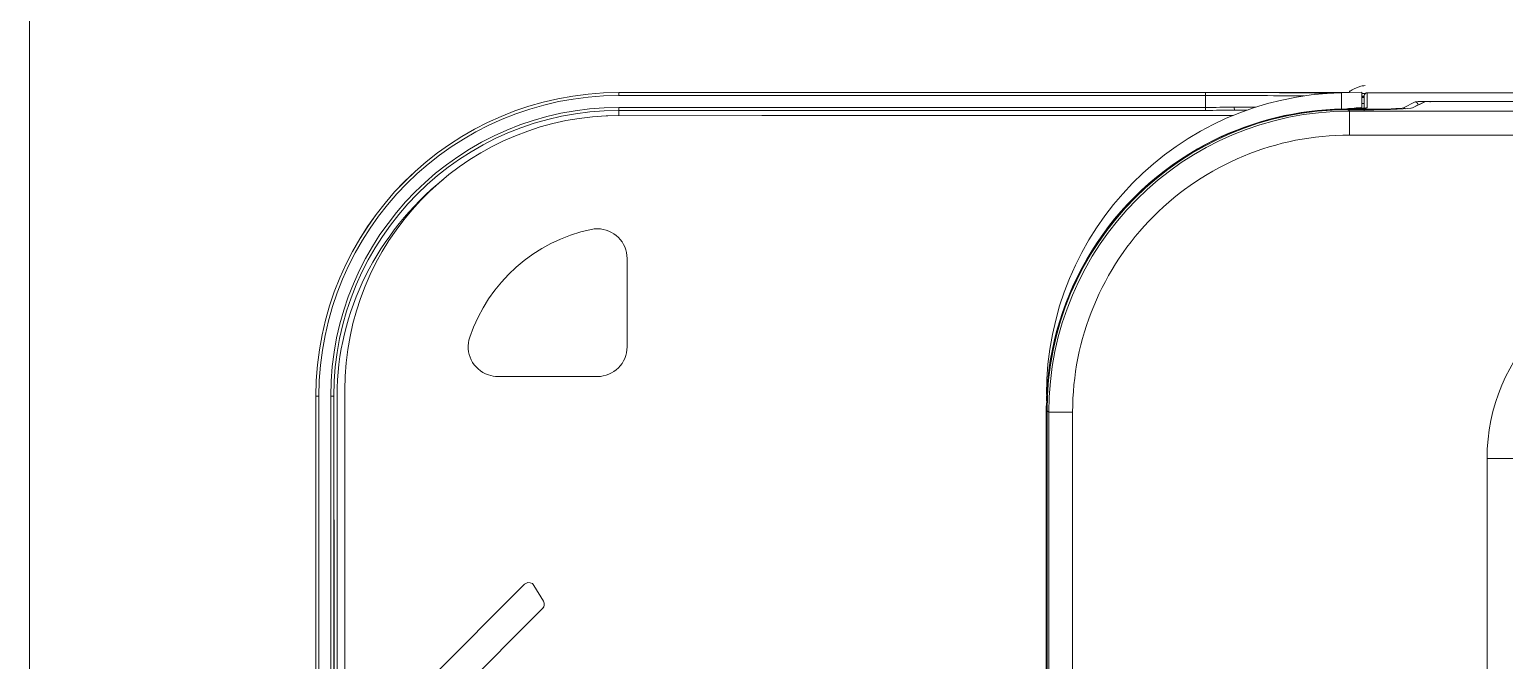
# Model space of a CAD drawing. Header units: millimetres. Extents: x -159872 to 386485, y -250577 to 158966.
# Drawn here: x 370319.7 to 370567.2, y 3202.2 to 3307.9 of the extents above; entities that cross this region are included whole.
import ezdxf

# ---------------------------------------------------------------- set-up
doc = ezdxf.new("R2010")
doc.units = ezdxf.units.MM
doc.layers.add('LDS-equipment-kitchen equipment', color=3, linetype='Continuous', lineweight=13)
doc.layers.add('TOPS', color=252, linetype='Continuous', lineweight=13)

# ---------------------------------------------------------------- blocks, each defined once
blk = doc.blocks.new('Group-335')
at = {"layer": 'LDS-equipment-kitchen equipment', "lineweight": 5}
for p, q in [((309843.47, 39754.91), (309745.09, 39754.9)), ((309843.47, 39754.91), (309745.09, 39754.9)), ((309745.1, 39754.9), (309867.54, 39754.92)), ((309745.1, 39754.9), (309867.54, 39754.92)), ((309745.1, 39754.4), (309745.1, 39754.91)), ((309745.1, 39754.4), (309745.1, 39754.91)), ((309745.1, 39754.4), (309843.47, 39754.41)), ((309745.1, 39754.4), (309843.47, 39754.41)), ((309843.47, 39754.41), (309843.47, 39754.91)), ((309843.47, 39754.41), (309843.47, 39754.91)), ((309843.47, 39754.41), (309843.47, 39752.42)), ((309843.47, 39754.41), (309843.47, 39752.42)), ((309863.92, 39754.75), (309863.89, 39754.75)), ((309863.92, 39754.75), (309863.89, 39754.75)), ((309869.73, 39754.94), (309866.31, 39754.85)), ((309869.73, 39754.94), (309866.31, 39754.86)), ((309869.73, 39754.94), (309866.31, 39754.85)), ((309869.73, 39754.94), (309866.31, 39754.86)), ((309866.31, 39752.18), (309866.31, 39754.85)), ((309866.31, 39752.18), (309866.31, 39754.85)), ((309866.31, 39752.18), (309866.31, 39754.85)), ((309866.31, 39752.18), (309866.31, 39754.85)), ((309869.73, 39752.46), (309869.73, 39754.94)), ((309869.73, 39752.46), (309869.73, 39754.94)), ((309869.73, 39752.46), (309869.73, 39754.94)), ((309869.73, 39752.46), (309869.73, 39754.94)), ((309870.29, 39754.74), (309869.73, 39754.74)), ((309870.29, 39754.74), (309869.73, 39754.74)), ((309869.73, 39754.31), (309870.12, 39754.31)), ((309869.73, 39754.31), (309870.12, 39754.31)), ((309870.13, 39754.13), (309869.73, 39754.13)), ((309870.13, 39754.13), (309869.73, 39754.13)), ((309870.13, 39754.07), (309869.73, 39754.07)), ((309869.73, 39754.07), (309870.12, 39754.07)), ((309870.13, 39754.07), (309869.73, 39754.07)), ((309869.73, 39754.07), (309870.12, 39754.07)), ((309870.13, 39754.39), (309870.13, 39752.28)), ((309870.13, 39754.39), (309870.13, 39752.28)), ((309870.13, 39754.39), (309870.13, 39752.28)), ((309870.13, 39754.39), (309870.13, 39752.28)), ((309870.33, 39754.77), (309870.33, 39754.77)), ((309870.33, 39754.77), (309870.33, 39754.77)), ((309870.33, 39754.77), (309870.33, 39754.77)), ((309870.33, 39754.77), (309870.33, 39754.77)), ((309870.33, 39754.76), (309870.33, 39754.76)), ((309870.33, 39754.76), (309870.33, 39754.76)), ((309870.33, 39754.76), (309870.33, 39754.76)), ((309870.33, 39754.76), (309870.33, 39754.76)), ((310371.68, 39754.91), (309870.63, 39754.86)), ((310371.68, 39754.91), (309870.63, 39754.86)), ((309870.63, 39754.86), (309870.63, 39752.37)), ((309870.63, 39754.86), (309870.63, 39752.38)), ((309870.63, 39754.86), (309870.63, 39752.37)), ((309870.63, 39754.86), (309870.63, 39752.38)), ((309769.09, 39751.06), (309743.23, 39751.01)), ((309769.09, 39751.06), (309743.23, 39751.01)), ((309843.47, 39752.42), (309745.09, 39752.41)), ((309843.47, 39752.42), (309745.09, 39752.41)), ((309745.1, 39751.91), (309745.1, 39752.41)), ((309745.1, 39751.91), (309745.1, 39752.41)), ((309745.1, 39751.91), (309843.47, 39751.92)), ((309745.1, 39751.91), (309843.47, 39751.92)), ((309745.1, 39751.91), (309745.1, 39751.01)), ((309745.1, 39751.91), (309745.1, 39751.01)), ((309769.09, 39751.06), (309769.09, 39751.06)), ((309769.09, 39751.06), (309769.09, 39751.06)), ((309848.12, 39751.07), (309769.1, 39751.06)), ((309848.12, 39751.07), (309769.1, 39751.06)), ((309843.47, 39751.92), (309843.47, 39752.42)), ((309843.47, 39751.92), (309843.47, 39752.42)), ((309848.41, 39751.95), (309848.46, 39751.95)), ((309848.41, 39751.95), (309848.46, 39751.95)), ((309850.42, 39751.95), (309848.46, 39751.95)), ((309850.42, 39751.95), (309848.46, 39751.95)), ((309867.21, 39752.15), (309865.11, 39752.09)), ((309865.11, 39752.09), (309867.21, 39752.15)), ((309867.21, 39752.15), (309865.11, 39752.09)), ((309865.11, 39752.09), (309867.21, 39752.15)), ((309867.21, 39752.15), (309867.19, 39752.15)), ((309867.19, 39752.15), (309867.21, 39752.15)), ((309867.21, 39752.15), (309867.19, 39752.15)), ((309867.19, 39752.15), (309867.21, 39752.15)), ((309867.28, 39752.09), (309867.21, 39752.16)), ((309867.28, 39752.09), (309867.21, 39752.16)), ((309867.28, 39752.09), (309867.21, 39752.15)), ((309867.28, 39752.09), (309867.21, 39752.15)), ((309867.28, 39752.09), (309867.28, 39752.02)), ((309870.22, 39752.09), (309867.28, 39752.09)), ((309867.28, 39752.09), (309867.28, 39752.02)), ((309870.22, 39752.09), (309867.28, 39752.09)), ((309867.28, 39752.09), (309867.28, 39752.02)), ((309870.22, 39752.09), (309867.28, 39752.09)), ((309867.28, 39752.09), (309867.28, 39752.02)), ((309870.22, 39752.09), (309867.28, 39752.09)), ((309870.22, 39752.02), (309867.36, 39752.02)), ((309867.65, 39751.78), (309867.36, 39752.02)), ((309870.22, 39752.02), (309867.36, 39752.02)), ((309867.65, 39751.78), (309867.36, 39752.02)), ((309870.22, 39752.02), (309867.36, 39752.02)), ((309867.65, 39751.78), (309867.36, 39752.02)), ((309870.22, 39752.02), (309867.36, 39752.02)), ((309867.65, 39751.78), (309867.36, 39752.02)), ((309867.65, 39747.78), (309867.65, 39751.78)), ((309867.65, 39747.78), (309867.65, 39751.78)), ((309867.65, 39747.78), (309867.65, 39751.78)), ((309867.65, 39747.78), (309867.65, 39751.78)), ((310365.5, 39751.82), (309867.66, 39751.78)), ((310365.5, 39751.82), (309867.66, 39751.78)), ((309870.13, 39753.07), (309869.73, 39753.07)), ((309869.73, 39753.07), (309870.12, 39753.07)), ((309870.13, 39753.07), (309869.73, 39753.07)), ((309869.73, 39753.07), (309870.12, 39753.07)), ((309869.73, 39752.24), (309869.73, 39752.46)), ((309869.73, 39752.24), (309869.73, 39752.46)), ((309869.73, 39752.24), (309869.73, 39752.46)), ((309869.73, 39752.24), (309869.73, 39752.46)), ((309870.22, 39752.09), (309870.22, 39752.02)), ((309870.22, 39752.09), (309870.22, 39752.03)), ((309870.22, 39752.09), (309870.22, 39752.02)), ((309870.22, 39752.09), (309870.22, 39752.03)), ((309878.65, 39753.32), (309876.69, 39752.35)), ((309878.65, 39753.32), (309876.69, 39752.35)), ((309879.14, 39752.83), (309878.1, 39752.31)), ((309879.14, 39752.83), (309878.1, 39752.31)), ((309878.21, 39752.33), (309879.98, 39753.21)), ((309878.21, 39752.33), (309879.98, 39753.21)), ((309878.24, 39752.34), (309880.28, 39753.36)), ((309878.24, 39752.34), (309880.28, 39753.36)), ((309881.18, 39753.42), (309882, 39753.42)), ((309881.18, 39753.42), (309882, 39753.42)), ((309928.94, 39753.41), (309881.23, 39753.4)), ((309928.94, 39753.41), (309881.23, 39753.4)), ((309882, 39753.42), (309939.16, 39753.39)), ((309882, 39753.42), (309939.16, 39753.39)), ((309867.65, 39747.78), (310365.49, 39747.83)), ((309867.65, 39747.78), (310365.49, 39747.83)), ((309746.46, 39712.31), (309746.46, 39727.08)), ((309746.46, 39712.31), (309746.46, 39727.08)), ((309724.8, 39707.31), (309741.46, 39707.31)), ((309724.8, 39707.31), (309741.46, 39707.31)), ((309694.26, 39704.05), (309694.28, 39404.05)), ((309694.26, 39704.05), (309694.26, 39704.05)), ((309694.76, 39704.05), (309694.26, 39704.05)), ((309694.26, 39704.05), (309694.28, 39404.05)), ((309694.26, 39704.05), (309694.26, 39704.05)), ((309694.76, 39704.05), (309694.26, 39704.05)), ((309694.76, 39704.05), (309694.79, 39404.05)), ((309694.76, 39704.05), (309694.79, 39404.05)), ((309696.78, 39404.05), (309696.75, 39704.06)), ((309696.78, 39404.05), (309696.75, 39704.06)), ((309697.25, 39704.05), (309696.75, 39704.05)), ((309697.25, 39704.05), (309696.75, 39704.05)), ((309697.25, 39704.05), (309697.28, 39404.05)), ((309697.25, 39704.05), (309697.28, 39404.05)), ((309697.83, 39409.2), (309697.81, 39704.06)), ((309697.83, 39409.2), (309697.81, 39704.06)), ((309699.13, 39403.05), (309699.1, 39705.05)), ((309699.13, 39403.05), (309699.1, 39705.05)), ((309816.83, 39701.65), (309816.77, 39701.7)), ((309816.83, 39701.65), (309816.77, 39701.7)), ((309816.81, 39406.4), (309816.78, 39701.73)), ((309816.81, 39406.4), (309816.78, 39701.73)), ((309816.78, 39701.7), (309816.81, 39406.43)), ((309816.78, 39701.7), (309816.81, 39406.43)), ((309816.91, 39701.65), (309816.83, 39701.65)), ((309816.83, 39701.65), (309816.85, 39406.48)), ((309816.91, 39701.65), (309816.83, 39701.65)), ((309816.83, 39701.65), (309816.85, 39406.48)), ((309816.84, 39703.23), (309816.85, 39703.38)), ((309816.84, 39703.23), (309816.85, 39703.38)), ((309816.91, 39701.59), (309816.94, 39406.54)), ((309816.91, 39701.59), (309816.94, 39406.54)), ((309817.21, 39701.34), (309816.91, 39701.58)), ((309817.21, 39701.34), (309816.91, 39701.58)), ((309821.2, 39701.34), (309817.2, 39701.34)), ((309821.2, 39701.34), (309817.2, 39701.34)), ((309817.21, 39701.34), (309817.23, 39406.79)), ((309817.21, 39701.34), (309817.23, 39406.79)), ((309821.23, 39406.79), (309821.2, 39701.34)), ((309821.23, 39406.79), (309821.2, 39701.34)), ((309890.72, 39693.58), (309890.72, 39607.67)), ((309895.2, 39693.58), (309890.72, 39693.58)), ((309890.72, 39693.58), (309890.72, 39607.67)), ((309895.2, 39693.58), (309890.72, 39693.58)), ((309694.29, 39404.05), (309694.26, 39686.78)), ((309694.29, 39404.05), (309694.26, 39686.78)), ((309697.31, 39683.3), (309697.34, 39409.2)), ((309697.31, 39683.3), (309697.34, 39409.2)), ((309729.27, 39672.51), (309713.47, 39656.7)), ((309729.27, 39672.51), (309713.47, 39656.7)), ((309730.83, 39672.32), (309732.42, 39669.67)), ((309730.83, 39672.32), (309732.42, 39669.67)), ((309718.12, 39654.28), (309732.28, 39668.45)), ((309718.12, 39654.28), (309732.28, 39668.45))]:
    blk.add_line(p, q, dxfattribs=at)
at = {"layer": 'LDS-equipment-kitchen equipment', "lineweight": 5, "transparency": 33554687}
for points in [[(309870.29, 39756.06), (309869.95, 39756.06), (309869.62, 39756), (309869.3, 39755.9)], [(309870.29, 39756.06), (309869.95, 39756.06), (309869.62, 39756), (309869.3, 39755.9)], [(309745.1, 39754.9), (309717.02, 39754.9), (309694.25, 39732.13), (309694.26, 39704.05)], [(309745.1, 39754.9), (309717.02, 39754.9), (309694.25, 39732.13), (309694.26, 39704.05)], [(309745.1, 39754.9), (309717.02, 39754.9), (309694.26, 39732.13), (309694.26, 39704.05)], [(309745.1, 39754.9), (309717.02, 39754.9), (309694.26, 39732.13), (309694.26, 39704.05)], [(309745.1, 39754.4), (309717.29, 39754.4), (309694.76, 39731.86), (309694.76, 39704.05)], [(309745.1, 39754.4), (309717.29, 39754.4), (309694.76, 39731.86), (309694.76, 39704.05)], [(309816.81, 39704.31), (309816.81, 39731.84), (309838.81, 39754.3), (309866.31, 39754.85)], [(309816.81, 39704.31), (309816.81, 39731.84), (309838.81, 39754.3), (309866.31, 39754.85)], [(309863.89, 39754.75), (309862.96, 39754.84), (309854.1, 39754.91), (309843.47, 39754.91)], [(309863.89, 39754.75), (309862.96, 39754.84), (309854.1, 39754.91), (309843.47, 39754.91)], [(309860.05, 39754.34), (309856.32, 39754.38), (309850.11, 39754.41), (309843.47, 39754.41)], [(309860.05, 39754.34), (309856.32, 39754.38), (309850.11, 39754.41), (309843.47, 39754.41)], [(309863.89, 39754.75), (309863.85, 39754.75), (309863.81, 39754.75), (309863.78, 39754.74)], [(309863.89, 39754.75), (309863.85, 39754.75), (309863.81, 39754.75), (309863.78, 39754.74)], [(309867.78, 39755.18), (309867.67, 39755.12), (309867.57, 39755.01), (309867.54, 39754.88)], [(309867.78, 39755.18), (309867.67, 39755.12), (309867.57, 39755.01), (309867.54, 39754.88)], [(309869.26, 39755.88), (309868.68, 39755.66), (309868.17, 39755.42), (309867.75, 39755.16)], [(309869.26, 39755.88), (309868.68, 39755.66), (309868.17, 39755.42), (309867.75, 39755.16)], [(309870.33, 39754.77), (309870.2, 39754.68), (309870.12, 39754.53), (309870.12, 39754.39)], [(309870.33, 39754.77), (309870.2, 39754.68), (309870.12, 39754.53), (309870.12, 39754.39)], [(309870.13, 39754.39), (309870.13, 39754.53), (309870.2, 39754.68), (309870.33, 39754.77)], [(309870.13, 39754.39), (309870.13, 39754.53), (309870.2, 39754.68), (309870.33, 39754.77)], [(309870.33, 39754.76), (309870.41, 39754.83), (309870.52, 39754.86), (309870.63, 39754.86)], [(309870.63, 39754.86), (309870.52, 39754.86), (309870.41, 39754.83), (309870.33, 39754.76)], [(309870.33, 39754.76), (309870.41, 39754.83), (309870.52, 39754.86), (309870.63, 39754.86)], [(309870.63, 39754.86), (309870.52, 39754.86), (309870.41, 39754.83), (309870.33, 39754.76)], [(309745.1, 39752.41), (309718.4, 39752.41), (309696.75, 39730.76), (309696.75, 39704.05)], [(309745.1, 39752.41), (309718.4, 39752.41), (309696.75, 39730.76), (309696.75, 39704.05)], [(309745.1, 39751.91), (309718.67, 39751.91), (309697.25, 39730.48), (309697.26, 39704.05)], [(309745.1, 39751.91), (309718.67, 39751.91), (309697.25, 39730.48), (309697.26, 39704.05)], [(309816.83, 39701.65), (309816.83, 39729.53), (309839.39, 39752.09), (309867.28, 39752.09)], [(309816.83, 39701.65), (309816.83, 39729.53), (309839.39, 39752.09), (309867.28, 39752.09)], [(309816.91, 39701.59), (309816.91, 39729.46), (309839.47, 39752.02), (309867.36, 39752.02)], [(309816.91, 39701.59), (309816.91, 39729.46), (309839.47, 39752.02), (309867.36, 39752.02)], [(309817.21, 39701.34), (309817.2, 39729.19), (309839.77, 39751.77), (309867.63, 39751.78)], [(309817.21, 39701.34), (309817.2, 39729.19), (309839.77, 39751.77), (309867.63, 39751.78)], [(309843.47, 39752.42), (309845.09, 39752.42), (309846.72, 39752.43), (309848.29, 39752.45)], [(309843.47, 39752.42), (309845.09, 39752.42), (309846.72, 39752.43), (309848.29, 39752.45)], [(309843.47, 39751.92), (309845.14, 39751.92), (309846.79, 39751.93), (309848.41, 39751.95)], [(309843.47, 39751.92), (309845.14, 39751.92), (309846.79, 39751.93), (309848.41, 39751.95)], [(309843.62, 39746.27), (309850.26, 39749.79), (309857.6, 39751.77), (309865.11, 39752.09)], [(309843.62, 39746.27), (309850.26, 39749.79), (309857.6, 39751.77), (309865.11, 39752.09)], [(309848.3, 39752.45), (309849.55, 39752.45), (309850.77, 39752.46), (309851.93, 39752.46)], [(309848.3, 39752.45), (309849.55, 39752.45), (309850.77, 39752.46), (309851.93, 39752.46)], [(309848.33, 39752.11), (309848.31, 39752.2), (309848.3, 39752.32), (309848.3, 39752.45)], [(309848.33, 39752.11), (309848.31, 39752.2), (309848.3, 39752.32), (309848.3, 39752.45)], [(309848.41, 39751.95), (309848.38, 39751.96), (309848.35, 39752.01), (309848.33, 39752.11)], [(309848.41, 39751.95), (309848.38, 39751.96), (309848.35, 39752.01), (309848.33, 39752.11)], [(309848.46, 39751.95), (309849.13, 39751.95), (309849.79, 39751.95), (309850.44, 39751.95)], [(309848.46, 39751.95), (309849.13, 39751.95), (309849.79, 39751.95), (309850.44, 39751.95)], [(309867.18, 39752.19), (309868.03, 39752.22), (309868.88, 39752.31), (309869.73, 39752.46)], [(309867.18, 39752.19), (309868.03, 39752.22), (309868.88, 39752.31), (309869.73, 39752.46)], [(309867.41, 39752.15), (309867.34, 39752.15), (309867.27, 39752.15), (309867.2, 39752.15)], [(309867.41, 39752.15), (309867.34, 39752.15), (309867.27, 39752.15), (309867.2, 39752.15)], [(309867.21, 39752.15), (309868.35, 39752.1), (309869.49, 39752.18), (309870.63, 39752.37)], [(309867.21, 39752.15), (309868.35, 39752.1), (309869.49, 39752.18), (309870.63, 39752.37)], [(309869.73, 39752.46), (309868.9, 39752.31), (309868.06, 39752.22), (309867.22, 39752.19)], [(309869.73, 39752.46), (309868.9, 39752.31), (309868.06, 39752.22), (309867.22, 39752.19)], [(309867.72, 39752.16), (309867.62, 39752.16), (309867.51, 39752.16), (309867.41, 39752.15)], [(309867.72, 39752.16), (309867.62, 39752.16), (309867.51, 39752.16), (309867.41, 39752.15)], [(309867.63, 39751.78), (309867.63, 39751.78), (309867.66, 39751.78), (309867.66, 39751.78)], [(309867.63, 39751.78), (309867.63, 39751.78), (309867.66, 39751.78), (309867.66, 39751.78)], [(309868.12, 39752.17), (309867.99, 39752.17), (309867.86, 39752.16), (309867.72, 39752.16)], [(309868.12, 39752.17), (309867.99, 39752.17), (309867.86, 39752.16), (309867.72, 39752.16)], [(309868.6, 39752.19), (309868.45, 39752.18), (309868.29, 39752.18), (309868.12, 39752.17)], [(309868.6, 39752.19), (309868.45, 39752.18), (309868.29, 39752.18), (309868.12, 39752.17)], [(309869.03, 39752.2), (309868.9, 39752.2), (309868.75, 39752.19), (309868.6, 39752.19)], [(309869.03, 39752.2), (309868.9, 39752.2), (309868.75, 39752.19), (309868.6, 39752.19)], [(309869.19, 39752.21), (309869.14, 39752.21), (309869.09, 39752.21), (309869.03, 39752.2)], [(309869.19, 39752.21), (309869.14, 39752.21), (309869.09, 39752.21), (309869.03, 39752.2)], [(309869.69, 39752.24), (309869.54, 39752.23), (309869.38, 39752.22), (309869.19, 39752.21)], [(309869.69, 39752.24), (309869.54, 39752.23), (309869.38, 39752.22), (309869.19, 39752.21)], [(309869.22, 39752.21), (309869.38, 39752.22), (309869.51, 39752.23), (309869.62, 39752.24)], [(309869.22, 39752.21), (309869.38, 39752.22), (309869.51, 39752.23), (309869.62, 39752.24)], [(309869.62, 39752.24), (309869.76, 39752.24), (309869.87, 39752.25), (309869.94, 39752.24)], [(309869.62, 39752.24), (309869.76, 39752.24), (309869.87, 39752.25), (309869.94, 39752.24)], [(309869.95, 39752.26), (309869.87, 39752.25), (309869.79, 39752.25), (309869.69, 39752.24)], [(309869.95, 39752.26), (309869.87, 39752.25), (309869.79, 39752.25), (309869.69, 39752.24)], [(309869.92, 39752.26), (309869.9, 39752.26), (309869.86, 39752.25), (309869.83, 39752.25)], [(309869.92, 39752.26), (309869.9, 39752.26), (309869.86, 39752.25), (309869.83, 39752.25)], [(309870.21, 39752.28), (309870.15, 39752.28), (309870.07, 39752.27), (309869.92, 39752.26)], [(309870.21, 39752.28), (309870.15, 39752.28), (309870.07, 39752.27), (309869.92, 39752.26)], [(309869.94, 39752.24), (309870.02, 39752.24), (309870.07, 39752.23), (309870.1, 39752.2)], [(309869.94, 39752.24), (309870.02, 39752.24), (309870.07, 39752.23), (309870.1, 39752.2)], [(309870.16, 39752.28), (309870.1, 39752.27), (309870.03, 39752.26), (309869.95, 39752.26)], [(309870.16, 39752.28), (309870.1, 39752.27), (309870.03, 39752.26), (309869.95, 39752.26)], [(309870.63, 39752.37), (309870.35, 39752.37), (309870.12, 39752.15), (309870.12, 39751.87)], [(309870.63, 39752.37), (309870.35, 39752.37), (309870.12, 39752.15), (309870.12, 39751.87)], [(309870.34, 39752.3), (309870.29, 39752.29), (309870.23, 39752.28), (309870.16, 39752.28)], [(309870.34, 39752.3), (309870.29, 39752.29), (309870.23, 39752.28), (309870.16, 39752.28)], [(309870.17, 39752.04), (309870.19, 39752.1), (309870.21, 39752.16), (309870.23, 39752.19)], [(309870.17, 39752.04), (309870.19, 39752.1), (309870.21, 39752.16), (309870.23, 39752.19)], [(309870.27, 39752.27), (309870.28, 39752.29), (309870.25, 39752.29), (309870.21, 39752.28)], [(309870.27, 39752.27), (309870.28, 39752.29), (309870.25, 39752.29), (309870.21, 39752.28)], [(309876.7, 39752.35), (309876.41, 39752.2), (309873.59, 39752.09), (309870.22, 39752.09)], [(309876.7, 39752.35), (309876.41, 39752.2), (309873.59, 39752.09), (309870.22, 39752.09)], [(309878.24, 39752.34), (309877.88, 39752.16), (309874.39, 39752.02), (309870.23, 39752.02)], [(309878.24, 39752.34), (309877.88, 39752.16), (309874.39, 39752.02), (309870.23, 39752.02)], [(309870.23, 39752.19), (309870.25, 39752.24), (309870.27, 39752.26), (309870.27, 39752.27)], [(309870.23, 39752.19), (309870.25, 39752.24), (309870.27, 39752.26), (309870.27, 39752.27)], [(309870.47, 39752.32), (309870.43, 39752.31), (309870.4, 39752.3), (309870.34, 39752.3)], [(309870.47, 39752.32), (309870.43, 39752.31), (309870.4, 39752.3), (309870.34, 39752.3)], [(309870.56, 39752.34), (309870.55, 39752.33), (309870.52, 39752.32), (309870.47, 39752.32)], [(309870.56, 39752.34), (309870.55, 39752.33), (309870.52, 39752.32), (309870.47, 39752.32)], [(309870.61, 39752.36), (309870.6, 39752.35), (309870.58, 39752.34), (309870.56, 39752.34)], [(309870.61, 39752.36), (309870.6, 39752.35), (309870.58, 39752.34), (309870.56, 39752.34)], [(309870.63, 39752.37), (309870.63, 39752.37), (309870.61, 39752.36), (309870.61, 39752.36)], [(309870.63, 39752.37), (309870.63, 39752.37), (309870.61, 39752.36), (309870.61, 39752.36)], [(309876.7, 39752.35), (309876.83, 39752.35), (309876.96, 39752.29), (309877.07, 39752.19)], [(309876.7, 39752.35), (309876.83, 39752.35), (309876.96, 39752.29), (309877.07, 39752.19)], [(309878.65, 39753.32), (309878.76, 39753.38), (309879.87, 39753.42), (309881.18, 39753.42)], [(309878.65, 39753.32), (309878.76, 39753.38), (309879.87, 39753.42), (309881.18, 39753.42)], [(309878.65, 39753.32), (309878.92, 39753.32), (309879.15, 39753.1), (309879.15, 39752.82)], [(309878.65, 39753.32), (309878.92, 39753.32), (309879.15, 39753.1), (309879.15, 39752.82)], [(309879.98, 39753.21), (309879.99, 39753.22), (309880.01, 39753.23), (309880.02, 39753.23)], [(309879.98, 39753.21), (309879.99, 39753.22), (309880.01, 39753.23), (309880.02, 39753.23)], [(309880.28, 39753.36), (309880.32, 39753.38), (309880.73, 39753.4), (309881.23, 39753.4)], [(309880.28, 39753.36), (309880.32, 39753.38), (309880.73, 39753.4), (309881.23, 39753.4)], [(309881.17, 39753.31), (309881.17, 39753.35), (309881.17, 39753.39), (309881.18, 39753.42)], [(309881.17, 39753.31), (309881.17, 39753.35), (309881.17, 39753.39), (309881.18, 39753.42)], [(309742.96, 39751.01), (309718.41, 39749.86), (309699.1, 39729.63), (309699.1, 39705.06)], [(309742.96, 39751.01), (309718.41, 39749.86), (309699.1, 39729.63), (309699.1, 39705.06)], [(309743.23, 39751.01), (309743.14, 39751.01), (309743.05, 39751.01), (309742.96, 39751.01)], [(309743.23, 39751.01), (309743.14, 39751.01), (309743.05, 39751.01), (309742.96, 39751.01)], [(309816.8, 39703.3), (309817.37, 39721.4), (309827.61, 39737.81), (309843.62, 39746.28)], [(309816.8, 39703.3), (309817.37, 39721.4), (309827.61, 39737.81), (309843.62, 39746.28)], [(309849.87, 39744.25), (309855.56, 39746.6), (309861.49, 39747.78), (309867.66, 39747.78)], [(309849.87, 39744.25), (309855.56, 39746.6), (309861.49, 39747.78), (309867.66, 39747.78)], [(309834.8, 39734.18), (309839.16, 39738.53), (309844.18, 39741.89), (309849.87, 39744.25)], [(309834.8, 39734.18), (309839.16, 39738.53), (309844.18, 39741.89), (309849.87, 39744.25)], [(309715.61, 39740.36), (309704.67, 39731.48), (309697.8, 39718.21), (309697.8, 39704.12)], [(309715.61, 39740.36), (309704.67, 39731.48), (309697.8, 39718.21), (309697.8, 39704.12)], [(309824.74, 39719.12), (309827.09, 39724.81), (309830.44, 39729.83), (309834.8, 39734.18)], [(309824.74, 39719.12), (309827.09, 39724.81), (309830.44, 39729.83), (309834.8, 39734.18)], [(309740.43, 39731.97), (309730.94, 39729.97), (309723.19, 39723.11), (309720.07, 39713.92)], [(309740.43, 39731.97), (309730.94, 39729.97), (309723.19, 39723.11), (309720.07, 39713.92)], [(309890.72, 39693.58), (309890.71, 39711.01), (309904.84, 39725.13), (309922.26, 39725.13)], [(309890.72, 39693.58), (309890.71, 39711.01), (309904.84, 39725.13), (309922.26, 39725.13)], [(309821.2, 39701.34), (309821.2, 39707.5), (309822.38, 39713.43), (309824.74, 39719.12)], [(309821.2, 39701.34), (309821.2, 39707.5), (309822.38, 39713.43), (309824.74, 39719.12)], [(309720.07, 39713.92), (309719.17, 39711.31), (309720.58, 39708.47), (309723.19, 39707.58)], [(309720.07, 39713.92), (309719.17, 39711.31), (309720.58, 39708.47), (309723.19, 39707.58)], [(309741.46, 39707.31), (309744.22, 39707.31), (309746.46, 39709.55), (309746.46, 39712.31)], [(309741.46, 39707.31), (309744.22, 39707.31), (309746.46, 39709.55), (309746.46, 39712.31)], [(309723.19, 39707.58), (309723.71, 39707.4), (309724.26, 39707.31), (309724.81, 39707.31)], [(309723.19, 39707.58), (309723.71, 39707.4), (309724.26, 39707.31), (309724.81, 39707.31)], [(309816.78, 39701.7), (309816.78, 39701.94), (309816.78, 39702.18), (309816.78, 39702.42)], [(309816.78, 39701.7), (309816.78, 39701.94), (309816.78, 39702.18), (309816.78, 39702.42)], [(309729.45, 39672.65), (309729.39, 39672.61), (309729.32, 39672.56), (309729.27, 39672.51)], [(309729.45, 39672.65), (309729.39, 39672.61), (309729.32, 39672.56), (309729.27, 39672.51)], [(309730.83, 39672.32), (309730.55, 39672.79), (309729.93, 39672.94), (309729.45, 39672.65)], [(309730.83, 39672.32), (309730.55, 39672.79), (309729.93, 39672.94), (309729.45, 39672.65)], [(309732.28, 39668.44), (309732.6, 39668.77), (309732.66, 39669.27), (309732.43, 39669.67)], [(309732.28, 39668.44), (309732.6, 39668.77), (309732.66, 39669.27), (309732.43, 39669.67)], [(309732.51, 39668.82), (309732.46, 39668.68), (309732.38, 39668.55), (309732.28, 39668.45)], [(309732.51, 39668.82), (309732.46, 39668.68), (309732.38, 39668.55), (309732.28, 39668.45)]]:
    blk.add_open_spline(points, degree=3, dxfattribs=at)
blk.add_open_spline([(309746.46, 39727.08), (309746.46, 39729.84), (309744.22, 39732.08), (309741.46, 39732.08), (309741.11, 39732.08), (309740.77, 39732.04), (309740.43, 39731.97)], degree=3, knots=[0, 0, 0, 0, 1, 1, 1, 2, 2, 2, 2], dxfattribs=at)
blk.add_open_spline([(309746.46, 39727.08), (309746.46, 39729.84), (309744.22, 39732.08), (309741.46, 39732.08), (309741.11, 39732.08), (309740.77, 39732.04), (309740.43, 39731.97)], degree=3, knots=[0, 0, 0, 0, 1, 1, 1, 2, 2, 2, 2], dxfattribs=at)
blk = doc.blocks.new('Group-337')
at = {"layer": 'TOPS', "lineweight": 5}
blk.add_line((309646.21, 40297.41), (309646.21, 39297.41), dxfattribs=at)
at = {"layer": 'LDS-equipment-kitchen equipment'}
blk.add_blockref('Group-335', (0, 0), dxfattribs=at)
blk = doc.blocks.new('Group-338')
at = {"layer": 'LDS-equipment-kitchen equipment'}
blk.add_blockref('Group-337', (0, 0), dxfattribs=at)

msp = doc.modelspace()

# ---------------------------------------------------------------- block references
at = {"layer": 'LDS-equipment-kitchen equipment', "color": 7}
msp.add_blockref('Group-338', (60673.51323, -36457.51522), dxfattribs=at)

doc.saveas('drawing.dxf')
